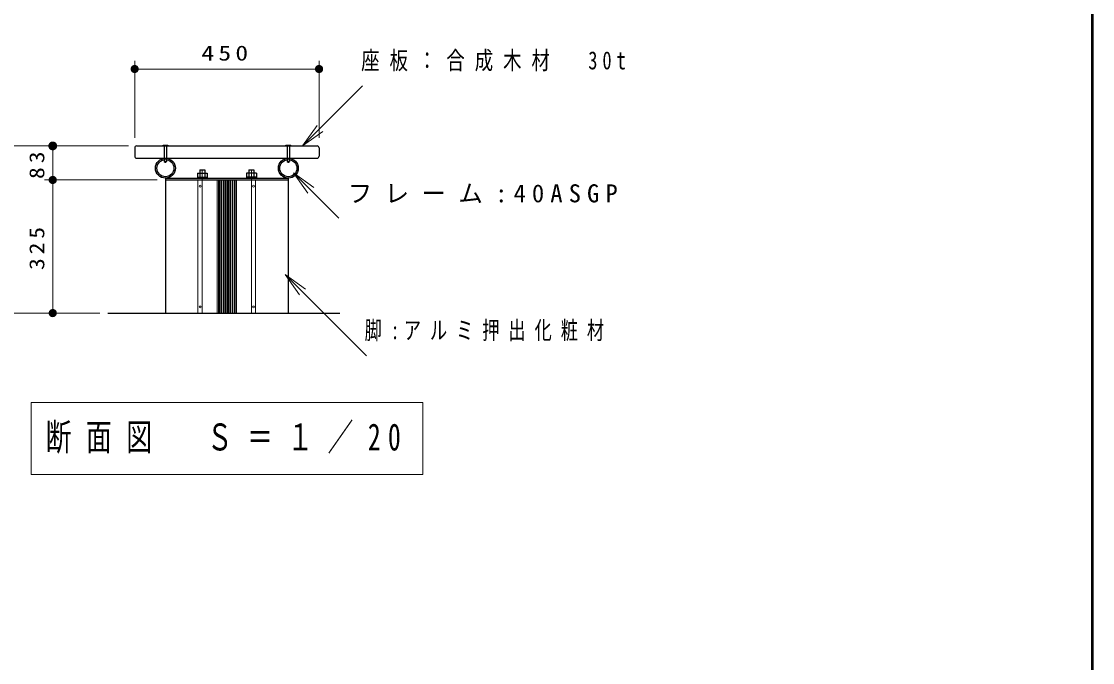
# Model space of a CAD drawing. Units: millimetres on the paper, scale 1:20. Extents: x -365 to 12, y -40 to 257.
# Drawn here: x -130.7 to 0, y 38.4 to 116.6 of the extents above; entities that cross this region are included whole.
import ezdxf

# ---------------------------------------------------------------- set-up
doc = ezdxf.new("R2010")
doc.units = ezdxf.units.MM
doc.linetypes.add('USER2', pattern=[6, 3, -1, 1, -1])
doc.layers.add('LY_1', color=7, linetype='Continuous', lineweight=25)
doc.layers.add('LY_2', color=7, linetype='Continuous', lineweight=13)
doc.styles.add('ＭＳ ゴシック', font='')
doc.styles.get('ＭＳ ゴシック').set_extended_font_data('MS Gothic')

# ---------------------------------------------------------------- blocks, each defined once
blk = doc.blocks.new('filled_dot')
at = {"color": 0, "linetype": 'Continuous', "lineweight": -2, "const_width": 1.25}
blk.add_lwpolyline([(-0.625, 0, 1), (0.625, 0, 1)], format="xyb", close=True, dxfattribs=at)
blk = doc.blocks.new('open_arrow')
at = {"color": 0, "linetype": 'Continuous', "lineweight": -2}
blk.add_lwpolyline([(7.5, 1.25), (0, 0), (7.5, -1.25)], dxfattribs=at)

msp = doc.modelspace()

# ---------------------------------------------------------------- linework, layer by layer
at = {"layer": 'LY_1', "lineweight": 13}
for p, q in [((-116.9, 102.445), (-116.9, 111.836)), ((-94.4, 102.445), (-94.4, 111.836)), ((-116.9, 110.836), (-94.4, 110.836)), ((-96.415, 101.445), (-89.098, 108.762)), ((-117.65, 101.445), (-137.9, 101.445)), ((-126.9, 97.29), (-126.9, 101.445)), ((-97.518, 98.146), (-91.979, 92.608)), ((-114.15, 97.29), (-127.9, 97.29)), ((-126.9, 81.04), (-126.9, 97.29)), ((-109.2, 97.29), (-109.2, 81.04)), ((-108.65, 97.29), (-108.65, 81.04)), ((-106.838, 97.29), (-106.838, 81.04)), ((-106.663, 97.29), (-106.663, 81.04)), ((-106.563, 97.29), (-106.563, 81.04)), ((-106.388, 97.29), (-106.388, 81.04)), ((-106.288, 97.29), (-106.288, 81.04)), ((-106.113, 97.29), (-106.113, 81.04)), ((-106.013, 97.29), (-106.013, 81.04)), ((-105.838, 97.29), (-105.838, 81.04)), ((-105.738, 97.29), (-105.738, 81.04)), ((-105.563, 97.29), (-105.563, 81.04)), ((-105.463, 97.29), (-105.463, 81.04)), ((-105.288, 97.29), (-105.288, 81.04)), ((-105.188, 97.29), (-105.188, 81.04)), ((-105.013, 97.29), (-105.013, 81.04)), ((-104.913, 97.29), (-104.913, 81.04)), ((-104.738, 97.29), (-104.738, 81.04)), ((-104.638, 97.29), (-104.638, 81.04)), ((-104.463, 97.29), (-104.463, 81.04)), ((-102.65, 97.29), (-102.65, 81.04)), ((-102.15, 97.29), (-102.15, 81.04)), ((-98.536, 85.739), (-88.625, 75.828)), ((-121.158, 81.04), (-137.9, 81.04)), ((-129.55, 70.118), (-129.55, 61.318)), ((-81.75, 70.118), (-129.55, 70.118)), ((-81.75, 61.318), (-81.75, 70.118)), ((-129.55, 61.318), (-81.75, 61.318))]:
    msp.add_line(p, q, dxfattribs=at)
at = {"layer": 'LY_1'}
for p, q in [((-116.9, 101.195), (-116.9, 100.195)), ((-116.65, 101.445), (-94.65, 101.445)), ((-113.475, 101.495), (-113.4, 101.545)), ((-113.475, 101.495), (-112.825, 101.495)), ((-113.475, 101.495), (-113.475, 101.445)), ((-113.4, 101.545), (-112.9, 101.545)), ((-113.3, 101.445), (-113.3, 99.558)), ((-113, 101.445), (-113, 99.558)), ((-112.9, 101.545), (-112.825, 101.495)), ((-112.825, 101.495), (-112.825, 101.445)), ((-98.475, 101.495), (-98.4, 101.545)), ((-98.475, 101.495), (-97.825, 101.495)), ((-98.475, 101.495), (-98.475, 101.445)), ((-98.4, 101.545), (-97.9, 101.545)), ((-98.3, 101.445), (-98.3, 99.558)), ((-98, 101.445), (-98, 99.558)), ((-97.9, 101.545), (-97.825, 101.495)), ((-97.825, 101.495), (-97.825, 101.445)), ((-94.4, 101.195), (-94.4, 100.195)), ((-116.65, 99.945), (-94.65, 99.945)), ((-113.3, 99.558), (-113.188, 99.445)), ((-113.3, 99.558), (-113, 99.558)), ((-113.188, 99.445), (-113.113, 99.445)), ((-113.113, 99.445), (-113, 99.558)), ((-98.3, 99.558), (-98.188, 99.445)), ((-98.3, 99.558), (-98, 99.558)), ((-98.188, 99.445), (-98.113, 99.445)), ((-98.113, 99.445), (-98, 99.558)), ((-109.25, 98.13), (-108.05, 98.13)), ((-109.25, 98.13), (-109.25, 97.515)), ((-108.95, 98.54), (-108.35, 98.54)), ((-108.95, 98.54), (-108.95, 97.63)), ((-108.35, 98.54), (-108.35, 97.63)), ((-108.05, 98.13), (-108.05, 97.515)), ((-102.05, 98.13), (-103.25, 98.13)), ((-103.25, 98.13), (-103.25, 97.515)), ((-102.95, 98.54), (-102.35, 98.54)), ((-102.95, 98.54), (-102.95, 97.63)), ((-102.35, 98.54), (-102.35, 97.63)), ((-102.05, 98.13), (-102.05, 97.515)), ((-113.15, 97.515), (-98.15, 97.515)), ((-113.15, 97.515), (-113.15, 81.04)), ((-113.15, 97.29), (-98.15, 97.29)), ((-109.25, 97.63), (-108.05, 97.63)), ((-102.05, 97.63), (-103.25, 97.63)), ((-98.15, 97.515), (-98.15, 81.04)), ((-120.158, 81.04), (-91.868, 81.04))]:
    msp.add_line(p, q, dxfattribs=at)
at = {"layer": 'LY_1', "linetype": 'USER2', "lineweight": 13}
for p, q in [((-108.65, 98.484), (-108.65, 97.29)), ((-102.65, 98.484), (-102.65, 97.29))]:
    msp.add_line(p, q, dxfattribs=at)
at = {"layer": 'LY_1'}
for centre, radius in [((-113.15, 98.73), 1.215), ((-113.15, 98.73), 1.04), ((-98.15, 98.73), 1.215), ((-98.15, 98.73), 1.04)]:
    msp.add_circle(centre, radius, dxfattribs=at)
at = {"layer": 'LY_1', "lineweight": 13}
for centre in [(-108.9, 96.54), (-102.4, 96.54), (-108.9, 81.79), (-102.4, 81.79)]:
    msp.add_circle(centre, 0.113, dxfattribs=at)
at = {"layer": 'LY_1'}
for centre, start, end in [((-116.65, 101.195), 90, 180), ((-94.65, 101.195), 0, 90), ((-116.65, 100.195), 179.99999, 270), ((-94.65, 100.195), 270, 0)]:
    msp.add_arc(centre, 0.25, start, end, dxfattribs=at)
at = {"layer": 'LY_2', "lineweight": 50}
msp.add_line((0, 0), (0, 257), dxfattribs=at)

# ---------------------------------------------------------------- block references
at = {"layer": 'LY_1', "lineweight": 13, "xscale": 0.4, "yscale": 0.4}
msp.add_blockref('filled_dot', (-116.9, 110.836), dxfattribs=at)
at = {"layer": 'LY_1', "lineweight": 13}
for name, p, xscale, yscale, rotation in [('filled_dot', (-94.4, 110.836), 0.4, 0.4, 180), ('open_arrow', (-96.415, 101.445), 0.4, 0.4, 45), ('filled_dot', (-126.9, 101.445), 0.431, 0.431, 270), ('open_arrow', (-97.518, 98.146), 0.4, 0.4, 315), ('filled_dot', (-126.9, 97.29), 0.4, 0.4, 270), ('open_arrow', (-98.536, 85.739), 0.4, 0.4, 315), ('filled_dot', (-126.9, 81.04), 0.4, 0.4, 90)]:
    msp.add_blockref(name, p, dxfattribs=dict(at, xscale=xscale, yscale=yscale, rotation=rotation))

# ---------------------------------------------------------------- texts
at = {"layer": 'LY_1', "style": 'ＭＳ ゴシック'}
for s, insert, char_height, attachment_point in [('\\T1.33;\\W1.25;450', (-105.65, 111.836), 1.833, 8), ('\\T1.54;\\W0.75;座板：合成木材\u300030t', (-89.262, 111.762), 2.199, 4), ('\\T1.5;フレーム:40ASGP', (-90.906, 95.608), 2.199, 4), ('\\T1.52;\\W0.7;脚:アルミ押出化粧材', (-88.838, 78.828), 2.199, 4), ('\\T1.56;\\W0.7;断面図\u3000Ｓ＝１／20', (-105.65, 65.718), 3.299, 5)]:
    msp.add_mtext(s, dxfattribs=dict(at, insert=insert, char_height=char_height, attachment_point=attachment_point))
at = {"layer": 'LY_1', "char_height": 1.833, "attachment_point": 8, "rotation": 90, "style": 'ＭＳ ゴシック'}
for s, insert in [('\\T1.34;\\W1.15;83', (-127.9, 99.33)), ('\\T1.33;\\W1.15;325', (-127.9, 89.165))]:
    msp.add_mtext(s, dxfattribs=dict(at, insert=insert))

doc.saveas('drawing.dxf')
